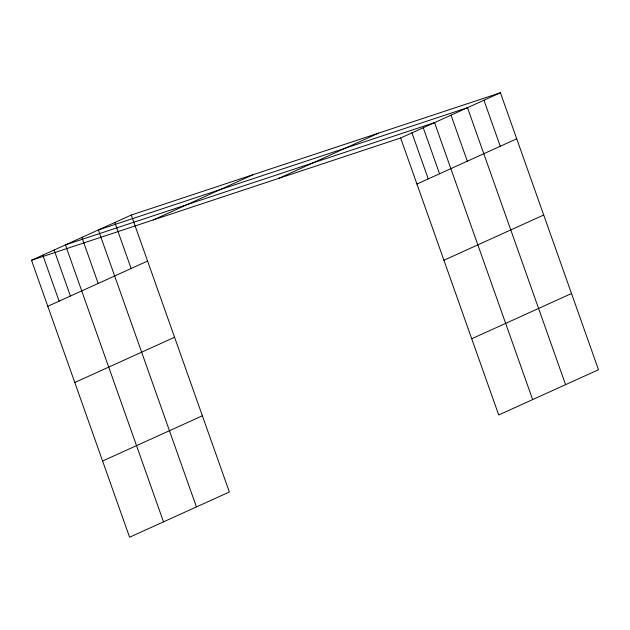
<?xml version="1.0" encoding="UTF-8"?>
<svg xmlns="http://www.w3.org/2000/svg" width="630" height="630" viewBox="0 0 630 630"><rect width="100%" height="100%" fill="white"/><g stroke="black" fill="none" stroke-linecap="round" stroke-linejoin="round"><path stroke-width="0.94" d="M131.284 215.027L229.367 491.998L129.583 537.233L31.5 260.261L131.284 215.027L500.417 92.767L598.5 369.739L498.716 414.973L400.633 138.001L500.417 92.767M153.318 219.917L253.102 174.683M278.822 178.345L378.606 133.111M47.801 306.29L147.585 261.056M416.934 184.031L516.718 138.797M74.789 382.497L174.573 337.263M443.922 260.245L543.706 215.011M102.596 461.018L202.38 415.784M471.728 338.759L571.512 293.525M31.5 260.261L400.633 138.001M483.958 100.233L500.252 146.262M565.575 384.67L467.491 107.698L98.359 229.95L196.434 506.922M451.025 115.164L467.326 161.185M532.641 399.593L434.558 122.622L65.425 244.881L163.509 521.853M423.25 127.748L439.551 173.778M411.941 132.875L428.242 178.904M114.818 222.492L131.119 268.522M81.892 237.416L98.193 283.445M54.117 250.008L70.418 296.037M42.808 255.134L59.11 301.164"/></g></svg>
